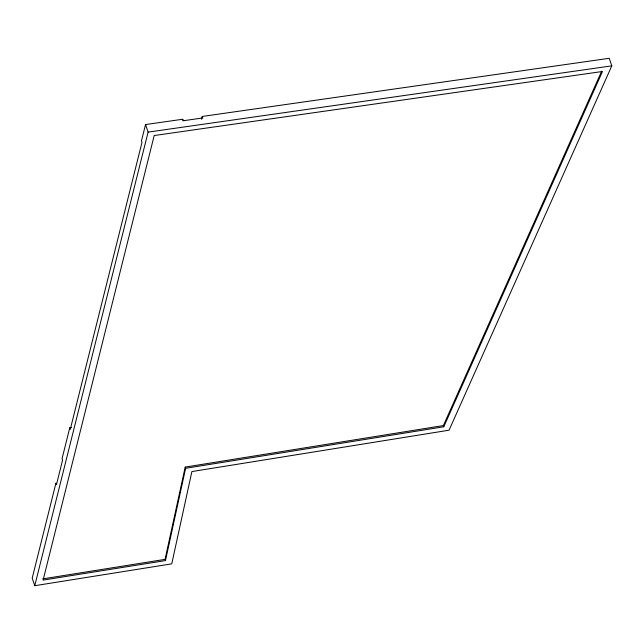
<?xml version="1.0" encoding="UTF-8"?>
<svg xmlns="http://www.w3.org/2000/svg" width="644" height="644" viewBox="0 0 644 644"><rect width="100%" height="100%" fill="white"/><g stroke="black" fill="none" stroke-linecap="round" stroke-linejoin="round"><path stroke-width="0.97" d="M165.476 560.578L185.617 468.301L443.78 426.779L602.486 71.476L154.198 135.53L43.108 580.099L165.476 560.578L165.065 559.37L185.206 467.093L443.378 425.563L601.665 71.186M201.612 119.237L202.248 116.451L609.24 58.298L611.8 65.857L449.061 430.2L191.888 471.569L171.747 563.854L34.76 585.702L32.2 578.143L55.964 483.048L56.471 484.562L62.589 460.098L62.074 458.592L69.769 427.809L71.589 427.552M183.854 120.508L182.461 119.285L145.544 124.558L141.471 140.851L141.986 142.364L70.276 429.315L69.769 427.809M34.76 585.702L148.104 132.117L145.544 124.558M42.697 578.892L165.065 559.37M148.104 132.117L611.8 65.857M443.378 425.563L443.78 426.779M202.248 116.451L202.755 117.965L182.977 120.79L182.461 119.285M185.206 467.093L185.617 468.301"/></g></svg>
